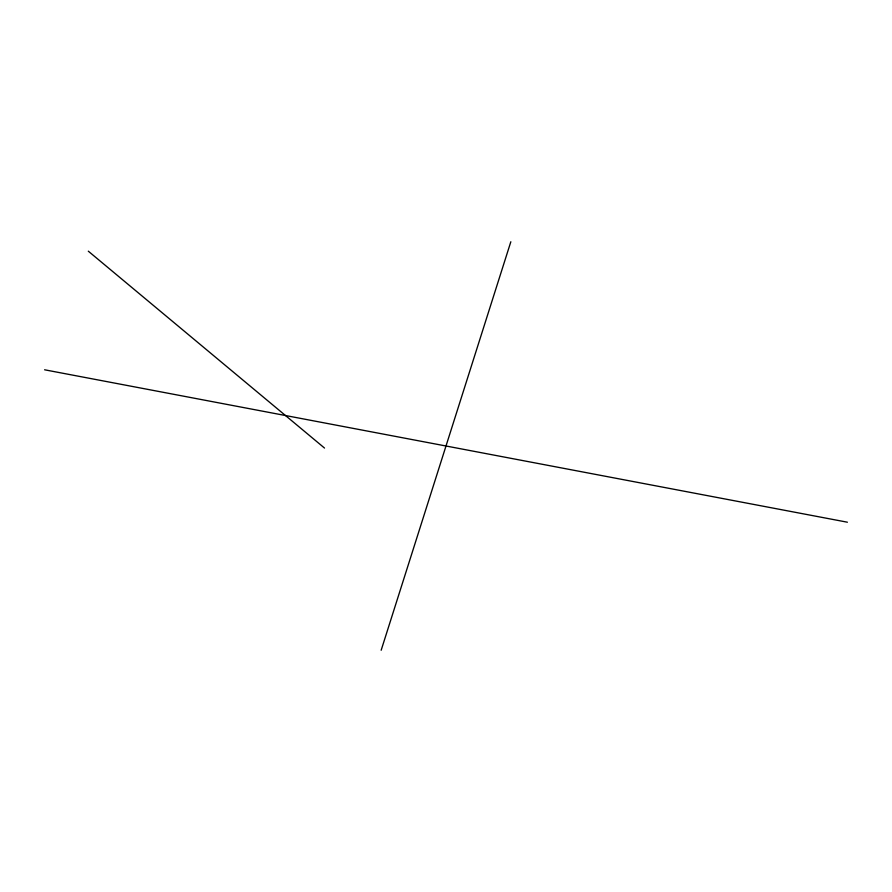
<?xml version="1.0" encoding="UTF-8"?>
<svg xmlns="http://www.w3.org/2000/svg" width="892" height="892" viewBox="0 0 892 892"><rect width="100%" height="100%" fill="white"/><g stroke="black" fill="none" stroke-linecap="round" stroke-linejoin="round"><path stroke-width="1.34" d="M381.163 650.246L510.837 241.754M44.6 369.79L847.4 522.21M88.297 251.176L324.51 448.052"/></g></svg>
